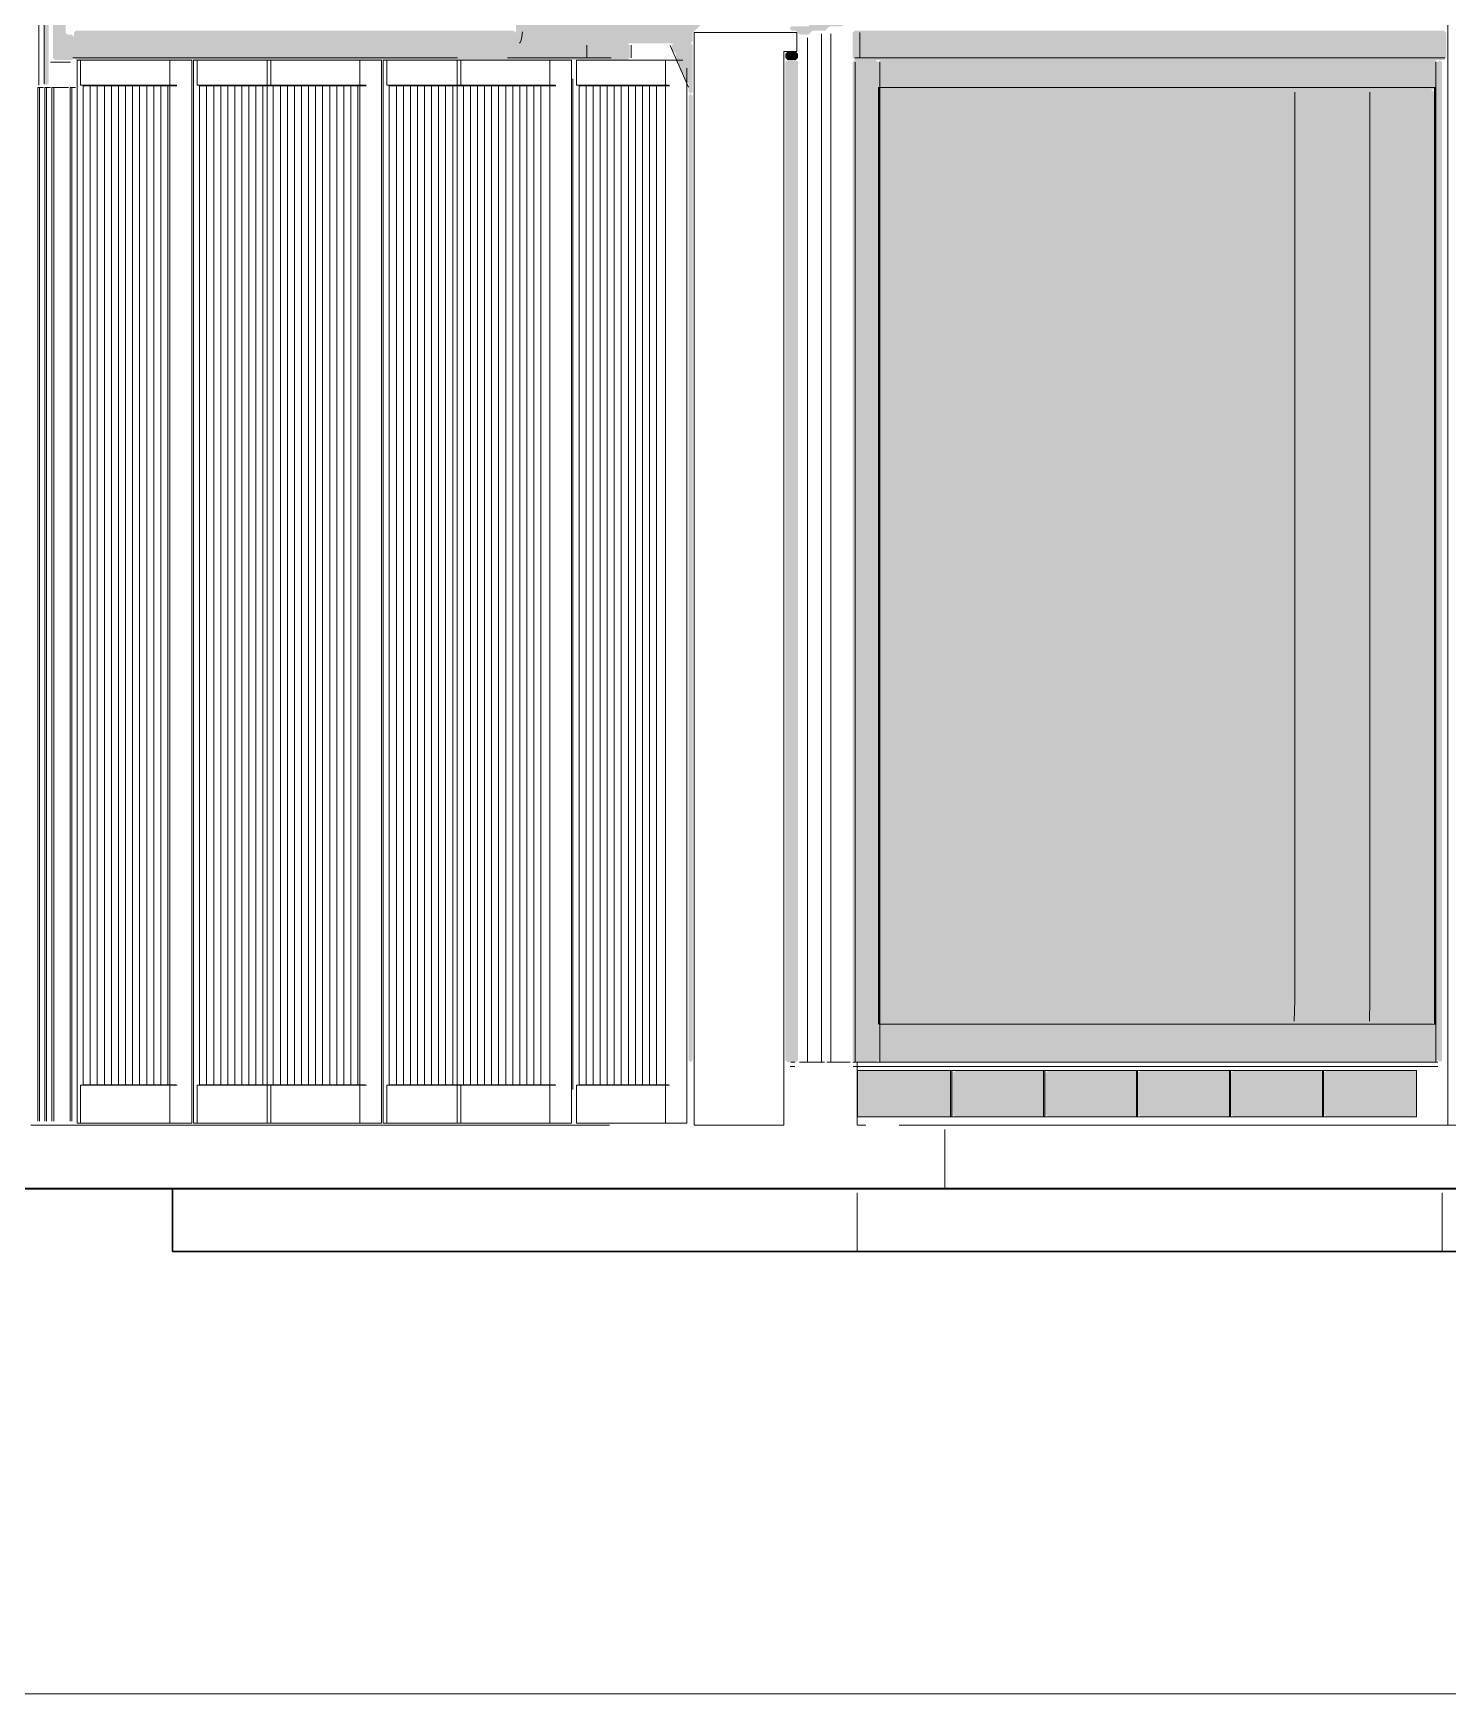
# Model space of a CAD drawing. Header units: millimetres. Extents: x 0 to 84100, y 0 to 59400.
# Drawn here: x 10477 to 13838, y 45447 to 49390 of the extents above; entities that cross this region are included whole.
import ezdxf

# ---------------------------------------------------------------- set-up
doc = ezdxf.new("R2010")
doc.units = ezdxf.units.MM
for name, color, linetype, lineweight in [('01_切断（構造・壁）', 7, 'Continuous', 35), ('09_立面の外形', 7, 'Continuous', 30), ('10_見えがかり', 7, 'Continuous', 13), ('12_見えがかり（ガラス）', 5, 'Continuous', 9), ('50_寸法', 3, 'Continuous', 9)]:
    doc.layers.add(name, color=color, linetype=linetype, lineweight=lineweight)

msp = doc.modelspace()

# ---------------------------------------------------------------- hatches: boundary and pattern name
at = {"layer": '10_見えがかり', "true_color": 0xe9dcc4}
for points in [[(10554.3, 49391.6), (10559.3, 49386.6), (10569.3, 49386.6), (10574.3, 49381.6), (10574.3, 49331.6), (10569.3, 49326.6), (10529.3, 49326.6), (10524.3, 49331.6), (10524.3, 49761.6), (10519.3, 49766.6), (10514.3, 49761.6), (10514.3, 49271.6), (10509.3, 49266.6), (10504.3, 49271.6), (10504.3, 49811.6), (10509.3, 49816.6), (10549.3, 49816.6), (10554.3, 49811.6)], [(12534.3, 49681.6), (12534.3, 49611.6), (12524.3, 49601.6), (12524.3, 49541.6), (12514.3, 49531.6), (12514.3, 49471.6), (12504.3, 49461.6), (12504.3, 49441.6), (12489.3, 49426.6), (12459.3, 49426.6), (12449.3, 49416.6), (12439.3, 49416.6), (12409.3, 49416.6), (12399.3, 49406.6), (12369.3, 49406.6), (12359.3, 49396.6), (12329.3, 49396.6), (12319.3, 49386.6), (12299.3, 49386.6), (12289.3, 49396.6), (12279.3, 49396.6), (12274.3, 49401.6), (12279.3, 49406.6), (12289.3, 49406.6), (12319.3, 49406.6), (12329.3, 49416.6), (12359.3, 49416.6), (12369.3, 49426.6), (12399.3, 49426.6), (12414.3, 49441.6), (12414.3, 49451.6), (12424.3, 49461.6), (12424.3, 49501.6), (12429.3, 49506.6), (12469.3, 49506.6), (12474.3, 49511.6), (12464.3, 49521.6), (12464.3, 49691.6), (12474.3, 49701.6), (12469.3, 49706.6), (12459.3, 49706.6), (12454.3, 49711.6), (12454.3, 49741.6), (12459.3, 49746.6), (12539.3, 49746.6), (12544.3, 49741.6), (12544.3, 49691.6)], [(11909.3, 49546.6), (11919.3, 49536.6), (12059.3, 49536.6), (12064.3, 49531.6), (12064.3, 49411.6), (12044.3, 49391.6), (12044.3, 49371.6), (12039.3, 49366.6), (11639.3, 49366.6), (11624.3, 49381.6), (11624.3, 49501.6), (11614.3, 49511.6), (11614.3, 49551.6), (11619.3, 49556.6), (11759.3, 49556.6), (11769.3, 49546.6)], [(11624.3, 49391.6), (11624.3, 49381.6), (11639.3, 49366.6), (11889.3, 49366.6), (11894.3, 49361.6), (11894.3, 49331.6), (11889.3, 49326.6), (10579.3, 49326.6), (10574.3, 49331.6), (10574.3, 49391.6), (10579.3, 49396.6), (11619.3, 49396.6)], [(13834.3, 49391.6), (13834.3, 49331.6), (13829.3, 49326.6), (12429.3, 49326.6), (12424.3, 49331.6), (12424.3, 49391.6), (12429.3, 49396.6), (12439.3, 49396.6), (12539.3, 49396.6), (12639.3, 49396.6), (13819.3, 49396.6), (13829.3, 49396.6)], [(12044.3, 49251.6), (12039.3, 49246.6), (12034.3, 49251.6), (12034.3, 49271.6), (12024.3, 49281.6), (12024.3, 49291.6), (12014.3, 49301.6), (12014.3, 49311.6), (12004.3, 49321.6), (12004.3, 49341.6), (11994.3, 49351.6), (11994.3, 49361.6), (11999.3, 49366.6), (12039.3, 49366.6), (12044.3, 49361.6)], [(12294.3, 49341.6), (12294.3, 49331.6), (12289.3, 49326.6), (12269.3, 49326.6), (12264.3, 49331.6), (12264.3, 49341.6), (12269.3, 49346.6), (12289.3, 49346.6)], [(12294.3, 46951.6), (12289.3, 46946.6), (12269.3, 46946.6), (12264.3, 46951.6), (12264.3, 49321.6), (12269.3, 49326.6), (12289.3, 49326.6), (12294.3, 49321.6)], [(12484.3, 49321.6), (12484.3, 49251.6), (12484.3, 47041.6), (12484.3, 46951.6), (12479.3, 46946.6), (12429.3, 46946.6), (12424.3, 46951.6), (12424.3, 49321.6), (12429.3, 49326.6), (12479.3, 49326.6)], [(13814.3, 49321.6), (13814.3, 49261.6), (13809.3, 49256.6), (13799.3, 49256.6), (12489.3, 49256.6), (12484.3, 49261.6), (12484.3, 49321.6), (12489.3, 49326.6), (13809.3, 49326.6)], [(13824.3, 49321.6), (13824.3, 46951.6), (13819.3, 46946.6), (13814.3, 46951.6), (13814.3, 47031.6), (13804.3, 47041.6), (13804.3, 49251.6), (13814.3, 49261.6), (13814.3, 49321.6), (13819.3, 49326.6)], [(13814.3, 47031.6), (13814.3, 46951.6), (13809.3, 46946.6), (12489.3, 46946.6), (12484.3, 46951.6), (12484.3, 47031.6), (12489.3, 47036.6), (13799.3, 47036.6), (13809.3, 47036.6)], [(12664.3, 46921.6), (12664.3, 46821.6), (12659.3, 46816.6), (12439.3, 46816.6), (12434.3, 46821.6), (12434.3, 46921.6), (12439.3, 46926.6), (12659.3, 46926.6)], [(12884.3, 46921.6), (12884.3, 46821.6), (12879.3, 46816.6), (12669.3, 46816.6), (12664.3, 46821.6), (12664.3, 46921.6), (12669.3, 46926.6), (12879.3, 46926.6)], [(13104.3, 46921.6), (13104.3, 46821.6), (13099.3, 46816.6), (12889.3, 46816.6), (12884.3, 46821.6), (12884.3, 46921.6), (12889.3, 46926.6), (13099.3, 46926.6)], [(13324.3, 46921.6), (13324.3, 46821.6), (13319.3, 46816.6), (13109.3, 46816.6), (13104.3, 46821.6), (13104.3, 46921.6), (13109.3, 46926.6), (13319.3, 46926.6)], [(13544.3, 46921.6), (13544.3, 46821.6), (13539.3, 46816.6), (13329.3, 46816.6), (13324.3, 46821.6), (13324.3, 46921.6), (13329.3, 46926.6), (13539.3, 46926.6)], [(13764.3, 46921.6), (13764.3, 46821.6), (13759.3, 46816.6), (13549.3, 46816.6), (13544.3, 46821.6), (13544.3, 46921.6), (13549.3, 46926.6), (13759.3, 46926.6)]]:
    msp.add_hatch(color=8, dxfattribs=at).paths.add_polyline_path(points)
at = {"layer": '12_見えがかり（ガラス）', "true_color": 0xdce9f2}
for points in [[(12039.3, 49246.6), (12044.3, 49241.6), (12044.3, 46951.6), (12039.3, 46946.6), (12034.3, 46951.6), (12034.3, 49241.6)], [(13799.3, 49256.6), (13804.3, 49251.6), (13804.3, 47041.6), (13799.3, 47036.6), (12489.3, 47036.6), (12484.3, 47041.6), (12484.3, 49251.6), (12489.3, 49256.6)]]:
    msp.add_hatch(color=8, dxfattribs=at).paths.add_polyline_path(points)

# ---------------------------------------------------------------- linework, layer by layer
at = {"layer": '01_切断（構造・壁）'}
msp.add_lwpolyline([(3834.3, 46646.6), (76265.7, 46646.6)], dxfattribs=at)
at = {"layer": '09_立面の外形'}
msp.add_lwpolyline([(67527.7, 46496.6), (10808.1, 46496.6), (10808.1, 46646.6), (10282, 46646.6)], dxfattribs=at)
at = {"layer": '10_見えがかり'}
for points in [[(10490.5, 49266.9), (10490.5, 49806.8)], [(13838.1, 46796.6), (13838.1, 49570.8)], [(10503.6, 49460.9), (10503.6, 49278.7)], [(11636.5, 49373.4), (11638.3, 49381.8)], [(11638.3, 49381.8), (11639.9, 49393.4)], [(12291.9, 49391.6), (12291.9, 49346.6), (12260.7, 49346.6), (12260.7, 46796.6), (12047.3, 46796.6), (12047.3, 49391.6), (12291.9, 49391.6)], [(12316.6, 49379), (12316.6, 46946.6)], [(12349.9, 49389), (12349.9, 46946.6)], [(12372, 46946.6), (12372, 49389)], [(12441.6, 49391.6), (12441.6, 49331.6)], [(11632.8, 49366.6), (11634.7, 49368.3)], [(11634.7, 49368.3), (11636.5, 49373.4)], [(11792.9, 49331.6), (11792.9, 49361.6)], [(11898.3, 49331.6), (11898.3, 49361.6)], [(12034.2, 49261.8), (11990.9, 49361.4)], [(10518.5, 49321.6), (10566.2, 49321.6)], [(10571.8, 49331.6), (11485.2, 49331.6)], [(10609.3, 46801.6), (10581.6, 46801.6), (10581.6, 49326.6), (10608.5, 49326.6)], [(10818.5, 49266.6), (10590.1, 49266.6), (10590.1, 49326.6), (10818.5, 49326.6)], [(10854.2, 49326.6), (10854.2, 46801.6), (10801.8, 46801.6), (10801.8, 49326.6), (10854.2, 49326.6)], [(10879.3, 46801.6), (10858.2, 46801.6), (10858.2, 49326.6), (10878.5, 49326.6)], [(11048.5, 49266.6), (10866.7, 49266.6), (10866.7, 49326.6), (11048.5, 49326.6)], [(11059.3, 46801.6), (11033.1, 46801.6), (11033.1, 49326.6), (11058.5, 49326.6)], [(11268.5, 49266.6), (11041.7, 49266.6), (11041.7, 49326.6), (11268.5, 49326.6)], [(11305, 49326.6), (11305, 46801.6), (11253.3, 46801.6), (11253.3, 49326.6), (11305, 49326.6)], [(11329.3, 46801.6), (11308.8, 46801.6), (11308.8, 49326.6), (11328.5, 49326.6)], [(11498.5, 49266.6), (11317.3, 49266.6), (11317.3, 49326.6), (11498.5, 49326.6)], [(11509.3, 46801.6), (11484.7, 46801.6), (11484.7, 49326.6), (11508.5, 49326.6)], [(11718.5, 49266.6), (11493.2, 49266.6), (11493.2, 49326.6), (11718.5, 49326.6)], [(11604.3, 49331.6), (11792.9, 49331.6)], [(11755.9, 49326.6), (11755.9, 46801.6), (11704.9, 46801.6), (11704.9, 49326.6), (11755.9, 49326.6)], [(11988.5, 49266.6), (11768, 49266.6), (11768, 49326.6), (11988.5, 49326.6)], [(11792.9, 49331.6), (11850.4, 49331.6)], [(12029.9, 49307.2), (12029.9, 46801.6), (11979.3, 46801.6), (11979.3, 49326.6), (12020.6, 49326.6)], [(12269.9, 49331.6), (12288.4, 49331.6)], [(12429.1, 49331.6), (12441.6, 49331.6)], [(12429.8, 46946.6), (12429.8, 49321.6)], [(13830.8, 49331.6), (12441.6, 49331.6)], [(12489, 46946.6), (12489, 49321.6)], [(12489, 49321.6), (12489, 49261.6)], [(13809.8, 49261.6), (13809.8, 49321.6)], [(13809.8, 49321.6), (13809.8, 46946.6)], [(10492.7, 49261.6), (10488.6, 49261.6)], [(10488.6, 46806.5), (10488.6, 49261.6)], [(10492.7, 46806.5), (10492.7, 49261.6)], [(10492.7, 49261.6), (10501.6, 49261.6)], [(10503.6, 49278.7), (10503.6, 49269.2)], [(10509.4, 49261.6), (10505.3, 49261.6)], [(10505.3, 46806.5), (10505.3, 49261.6)], [(10509.4, 46806.5), (10509.4, 49261.6)], [(10509.4, 49261.6), (10518.3, 49261.6)], [(10526.1, 49261.6), (10522, 49261.6)], [(10522, 46806.5), (10522, 49261.6)], [(10526.1, 46806.5), (10526.1, 49261.6)], [(10526.1, 49261.6), (10561.7, 49261.6)], [(10569.3, 49261.6), (10565.1, 49261.6)], [(10565.1, 46806.5), (10565.1, 49261.6)], [(10569.3, 46806.5), (10569.3, 49261.6)], [(10569.3, 49261.6), (10578.1, 49261.6)], [(10626.3, 46892.6), (10596.3, 46892.6), (10596.3, 49265.6), (10628.8, 49265.6)], [(10646.3, 46892.6), (10613, 46892.6), (10613, 49265.6), (10648.8, 49265.6)], [(10629.8, 49265.6), (10658.8, 49265.6)], [(10656.3, 46892.6), (10629.8, 46892.6), (10629.8, 49265.6)], [(10646.5, 49265.6), (10678.8, 49265.6)], [(10676.3, 46892.6), (10646.5, 46892.6), (10646.5, 49265.6)], [(10696.3, 46892.6), (10663.3, 46892.6), (10663.3, 49265.6), (10698.8, 49265.6)], [(10706.3, 46892.6), (10680.1, 46892.6), (10680.1, 49265.6), (10708.8, 49265.6)], [(10726.3, 46892.6), (10696.8, 46892.6), (10696.8, 49265.6), (10728.8, 49265.6)], [(10746.3, 46892.6), (10713.6, 46892.6), (10713.6, 49265.6), (10748.8, 49265.6)], [(10730.3, 49265.6), (10758.8, 49265.6)], [(10756.3, 46892.6), (10730.3, 46892.6), (10730.3, 49265.6)], [(10776.3, 46892.6), (10747.1, 46892.6), (10747.1, 49265.6), (10778.8, 49265.6)], [(10796.3, 46892.6), (10763.8, 46892.6), (10763.8, 49265.6), (10798.8, 49265.6)], [(10780.6, 49265.6), (10808.8, 49265.6)], [(10806.3, 46892.6), (10780.6, 46892.6), (10780.6, 49265.6)], [(10816.3, 46892.6), (10797.4, 46892.6), (10797.4, 49265.6), (10818.8, 49265.6)], [(10906.3, 46892.6), (10872.8, 46892.6), (10872.8, 49265.6), (10908.8, 49265.6)], [(10889.5, 49265.6), (10918.8, 49265.6)], [(10916.3, 46892.6), (10889.5, 46892.6), (10889.5, 49265.6)], [(10936.3, 46892.6), (10906.2, 46892.6), (10906.2, 49265.6), (10938.8, 49265.6)], [(10923, 49265.6), (10958.8, 49265.6)], [(10956.3, 46892.6), (10923, 46892.6), (10923, 49265.6)], [(10966.3, 46892.6), (10939.7, 46892.6), (10939.7, 49265.6), (10968.8, 49265.6)], [(10986.3, 46892.6), (10956.4, 46892.6), (10956.4, 49265.6), (10988.8, 49265.6)], [(11006.3, 46892.6), (10973.2, 46892.6), (10973.2, 49265.6), (11008.8, 49265.6)], [(11016.3, 46892.6), (10989.9, 46892.6), (10989.9, 49265.6), (11018.8, 49265.6)], [(11036.3, 46892.6), (11006.6, 46892.6), (11006.6, 49265.6), (11038.8, 49265.6)], [(11046.3, 46892.6), (11023.3, 46892.6), (11023.3, 49265.6), (11048.8, 49265.6)], [(11076.3, 46892.6), (11047.8, 46892.6), (11047.8, 49265.6), (11078.8, 49265.6)], [(11096.3, 46892.6), (11064.6, 46892.6), (11064.6, 49265.6), (11098.8, 49265.6)], [(11106.3, 46892.6), (11081.3, 46892.6), (11081.3, 49265.6), (11108.8, 49265.6)], [(11126.3, 46892.6), (11098.1, 46892.6), (11098.1, 49265.6), (11128.8, 49265.6)], [(11146.3, 46892.6), (11114.8, 46892.6), (11114.8, 49265.6), (11148.8, 49265.6)], [(11156.3, 46892.6), (11131.6, 46892.6), (11131.6, 49265.6), (11158.8, 49265.6)], [(11176.3, 46892.6), (11148.4, 46892.6), (11148.4, 49265.6), (11178.8, 49265.6)], [(11196.3, 46892.6), (11165.1, 46892.6), (11165.1, 49265.6), (11198.8, 49265.6)], [(11206.3, 46892.6), (11181.9, 46892.6), (11181.9, 49265.6), (11208.8, 49265.6)], [(11226.3, 46892.6), (11198.6, 46892.6), (11198.6, 49265.6), (11228.8, 49265.6)], [(11246.3, 46892.6), (11215.4, 46892.6), (11215.4, 49265.6), (11248.8, 49265.6)], [(11256.3, 46892.6), (11232.2, 46892.6), (11232.2, 49265.6), (11258.8, 49265.6)], [(11266.3, 46892.6), (11248.9, 46892.6), (11248.9, 49265.6), (11268.8, 49265.6)], [(11356.3, 46892.6), (11323.5, 46892.6), (11323.5, 49265.6), (11358.8, 49265.6)], [(11340.2, 49265.6), (11368.8, 49265.6)], [(11366.3, 46892.6), (11340.2, 46892.6), (11340.2, 49265.6)], [(11386.3, 46892.6), (11356.9, 46892.6), (11356.9, 49265.6), (11388.8, 49265.6)], [(11406.3, 46892.6), (11373.7, 46892.6), (11373.7, 49265.6), (11408.8, 49265.6)], [(11416.3, 46892.6), (11390.4, 46892.6), (11390.4, 49265.6), (11418.8, 49265.6)], [(11436.3, 46892.6), (11407.1, 46892.6), (11407.1, 49265.6), (11438.8, 49265.6)], [(11456.3, 46892.6), (11423.8, 46892.6), (11423.8, 49265.6), (11458.8, 49265.6)], [(11440.6, 49265.6), (11468.8, 49265.6)], [(11466.3, 46892.6), (11440.6, 46892.6), (11440.6, 49265.6)], [(11486.3, 46892.6), (11457.3, 46892.6), (11457.3, 49265.6), (11488.8, 49265.6)], [(11496.3, 46892.6), (11474, 46892.6), (11474, 49265.6), (11498.8, 49265.6)], [(11526.3, 46892.6), (11499.4, 46892.6), (11499.4, 49265.6), (11528.8, 49265.6)], [(11546.3, 46892.6), (11516.1, 46892.6), (11516.1, 49265.6), (11548.8, 49265.6)], [(11566.3, 46892.6), (11532.9, 46892.6), (11532.9, 49265.6), (11568.8, 49265.6)], [(11576.3, 46892.6), (11549.6, 46892.6), (11549.6, 49265.6), (11578.8, 49265.6)], [(11596.3, 46892.6), (11566.4, 46892.6), (11566.4, 49265.6), (11598.8, 49265.6)], [(11616.3, 46892.6), (11583.2, 46892.6), (11583.2, 49265.6), (11618.8, 49265.6)], [(11626.3, 46892.6), (11599.9, 46892.6), (11599.9, 49265.6), (11628.8, 49265.6)], [(11646.3, 46892.6), (11616.7, 46892.6), (11616.7, 49265.6), (11648.8, 49265.6)], [(11666.3, 46892.6), (11633.4, 46892.6), (11633.4, 49265.6), (11668.8, 49265.6)], [(11676.3, 46892.6), (11650.2, 46892.6), (11650.2, 49265.6), (11678.8, 49265.6)], [(11696.3, 46892.6), (11666.9, 46892.6), (11666.9, 49265.6), (11698.8, 49265.6)], [(11716.3, 46892.6), (11683.7, 46892.6), (11683.7, 49265.6), (11718.8, 49265.6)], [(11759.5, 46881.6), (11759.5, 49281.6)], [(11806.3, 46892.6), (11774.2, 46892.6), (11774.2, 49265.6), (11808.8, 49265.6)], [(11816.3, 46892.6), (11790.9, 46892.6), (11790.9, 49265.6), (11818.8, 49265.6)], [(11836.3, 46892.6), (11807.6, 46892.6), (11807.6, 49265.6), (11838.8, 49265.6)], [(11856.3, 46892.6), (11824.4, 46892.6), (11824.4, 49265.6), (11858.8, 49265.6)], [(11866.3, 46892.6), (11841.1, 46892.6), (11841.1, 49265.6), (11868.8, 49265.6)], [(11886.3, 46892.6), (11857.8, 46892.6), (11857.8, 49265.6), (11888.8, 49265.6)], [(11906.3, 46892.6), (11874.5, 46892.6), (11874.5, 49265.6), (11908.8, 49265.6)], [(11916.3, 46892.6), (11891.3, 46892.6), (11891.3, 49265.6), (11918.8, 49265.6)], [(11936.3, 46892.6), (11908, 46892.6), (11908, 49265.6), (11938.8, 49265.6)], [(11956.3, 46892.6), (11924.7, 46892.6), (11924.7, 49265.6), (11958.8, 49265.6)], [(11966.3, 46892.6), (11941.4, 46892.6), (11941.4, 49265.6), (11968.8, 49265.6)], [(11986.3, 46892.6), (11958.2, 46892.6), (11958.2, 49265.6), (11988.8, 49265.6)], [(13809.8, 49261.6), (12489, 49261.6)], [(13474.5, 49250), (13474.5, 49096.6)], [(13653.1, 49250), (13653.1, 49096.6)], [(13474.5, 49096.6), (13474.5, 48914.4)], [(13653.1, 49096.6), (13653.1, 48914.4)], [(13474.5, 48914.4), (13474.5, 48732.3)], [(13653.1, 48914.4), (13653.1, 48732.3)], [(13474.5, 48732.3), (13474.5, 48550.2)], [(13653.1, 48732.3), (13653.1, 48550.2)], [(13474.5, 48550.2), (13474.5, 48368)], [(13653.1, 48550.2), (13653.1, 48368)], [(13474.5, 48368), (13474.5, 48185.9)], [(13653.1, 48368), (13653.1, 48185.9)], [(13474.5, 48185.9), (13474.5, 48003.7)], [(13653.1, 48185.9), (13653.1, 48003.7)], [(13474.5, 48003.7), (13474.5, 47821.6)], [(13653.1, 48003.7), (13653.1, 47821.6)], [(13474.5, 47821.6), (13474.5, 47639.4)], [(13653.1, 47821.6), (13653.1, 47639.4)], [(13474.5, 47639.4), (13474.5, 47457.3)], [(13653.1, 47639.4), (13653.1, 47457.3)], [(13474.5, 47457.3), (13474.5, 47275.1)], [(13653.1, 47457.3), (13653.1, 47275.1)], [(13474.5, 47275.1), (13474.5, 47093)], [(13653.1, 47275.1), (13653.1, 47093)], [(13474.5, 47093), (13473.1, 47044.2)], [(13653.1, 47093), (13651.7, 47044.2)], [(13809.8, 47036.6), (12489, 47036.6)], [(12489, 47036.6), (12489, 46946.6)], [(13809.8, 46946.6), (13809.8, 47036.6)], [(12275.6, 46936.6), (12285.6, 46936.6)], [(12277, 46946.6), (12286.9, 46946.6)], [(12277, 46936.6), (12286.9, 46936.6)], [(12297.9, 46946.6), (12316.6, 46946.6)], [(12316.6, 46946.6), (12331.5, 46946.6)], [(12331.2, 46946.6), (12349.9, 46946.6)], [(12349.9, 46946.6), (12357.3, 46946.6)], [(12362.5, 46946.6), (12372, 46946.6)], [(12372, 46946.6), (12418.4, 46946.6)], [(12424.3, 46946.6), (12429.8, 46946.6)], [(12425.3, 46936.6), (12435.3, 46936.6)], [(12425.4, 46946.6), (12435.3, 46946.6)], [(12425.4, 46936.6), (12435.3, 46936.6)], [(12435.3, 46936.6), (12435.3, 46946.6)], [(12435.3, 46946.6), (13814.4, 46946.6)], [(12435.3, 46796.6), (12435.3, 46936.6)], [(12435.3, 46936.6), (13814.4, 46936.6)], [(13814.4, 46936.6), (12435.3, 46936.6)], [(10819.3, 46801.6), (10590.1, 46801.6), (10590.1, 46891.6), (10819.3, 46891.6)], [(11049.3, 46801.6), (10866.7, 46801.6), (10866.7, 46891.6), (11049.3, 46891.6)], [(11269.3, 46801.6), (11041.7, 46801.6), (11041.7, 46891.6), (11269.3, 46891.6)], [(11499.3, 46801.6), (11317.3, 46801.6), (11317.3, 46891.6), (11499.3, 46891.6)], [(11719.3, 46801.6), (11493.2, 46801.6), (11493.2, 46891.6), (11719.3, 46891.6)], [(11989.3, 46801.6), (11768, 46801.6), (11768, 46891.6), (11989.3, 46891.6)], [(12659.5, 46926.6), (12659.5, 46816.6), (12436.1, 46816.6), (12436.1, 46926.6), (12659.5, 46926.6)], [(12880.4, 46926.6), (12880.4, 46816.6), (12656.9, 46816.6), (12656.9, 46926.6), (12880.4, 46926.6)], [(13101.2, 46926.6), (13101.2, 46816.6), (12877.8, 46816.6), (12877.8, 46926.6), (13101.2, 46926.6)], [(13322.1, 46926.6), (13322.1, 46816.6), (13098.6, 46816.6), (13098.6, 46926.6), (13322.1, 46926.6)], [(13542.9, 46926.6), (13542.9, 46816.6), (13319.5, 46816.6), (13319.5, 46926.6), (13542.9, 46926.6)], [(13763.8, 46926.6), (13763.8, 46816.6), (13540.3, 46816.6), (13540.3, 46926.6), (13763.8, 46926.6)], [(10471.5, 46796.6), (10524.5, 46796.6)], [(10524.5, 46796.6), (10577.5, 46796.6)], [(10577.5, 46796.6), (10630.6, 46796.6)], [(10630.6, 46796.6), (10683.8, 46796.6)], [(10683.8, 46796.6), (10737, 46796.6)], [(10737, 46796.6), (10790.3, 46796.6)], [(10790.3, 46796.6), (10843.5, 46796.6)], [(10843.5, 46796.6), (10896.7, 46796.6)], [(10896.7, 46796.6), (10949.9, 46796.6)], [(10949.9, 46796.6), (11003, 46796.6)], [(11003, 46796.6), (11056, 46796.6)], [(11056, 46796.6), (11108.9, 46796.6)], [(11108.9, 46796.6), (11161.7, 46796.6)], [(11161.7, 46796.6), (11214.3, 46796.6)], [(11214.3, 46796.6), (11266.8, 46796.6)], [(11266.8, 46796.6), (11319.1, 46796.6)], [(11319.1, 46796.6), (11371.2, 46796.6)], [(11371.2, 46796.6), (11423, 46796.6)], [(11423, 46796.6), (11474.6, 46796.6)], [(11474.6, 46796.6), (11525.9, 46796.6)], [(11525.9, 46796.6), (11576.9, 46796.6)], [(11576.9, 46796.6), (11627.7, 46796.6)], [(11627.7, 46796.6), (11678, 46796.6)], [(11678, 46796.6), (11728, 46796.6)], [(11728.1, 46796.6), (11777.7, 46796.6)], [(11777.7, 46796.6), (11826.9, 46796.6)], [(11827, 46796.6), (11846.5, 46796.6)], [(12435.4, 46796.6), (12455.2, 46796.6)], [(12534.3, 46796.6), (12643.2, 46796.6)], [(13530.3, 46796.6), (12643.2, 46796.6)], [(12643.2, 46646.6), (12643.2, 46786.6)], [(13530.3, 46796.6), (14417.9, 46796.6)], [(10471.5, 46646.6), (10524.5, 46646.6)], [(10524.5, 46646.6), (10577.5, 46646.6)], [(10577.5, 46646.6), (10630.6, 46646.6)], [(10630.6, 46646.6), (10683.8, 46646.6)], [(10683.8, 46646.6), (10737, 46646.6)], [(10737, 46646.6), (10790.3, 46646.6)], [(10790.3, 46646.6), (10843.5, 46646.6)], [(10843.5, 46646.6), (10896.7, 46646.6)], [(10896.7, 46646.6), (10949.9, 46646.6)], [(10949.9, 46646.6), (11003, 46646.6)], [(11003, 46646.6), (11056, 46646.6)], [(11056, 46646.6), (11108.9, 46646.6)], [(11108.9, 46646.6), (11161.7, 46646.6)], [(11161.7, 46646.6), (11214.3, 46646.6)], [(11214.3, 46646.6), (11266.8, 46646.6)], [(11266.8, 46646.6), (11319.1, 46646.6)], [(11319.1, 46646.6), (11371.2, 46646.6)], [(11371.2, 46646.6), (11423, 46646.6)], [(11423, 46646.6), (11474.6, 46646.6)], [(11474.6, 46646.6), (11525.9, 46646.6)], [(11525.9, 46646.6), (11576.9, 46646.6)], [(11576.9, 46646.6), (11627.7, 46646.6)], [(11627.7, 46646.6), (11678, 46646.6)], [(11678, 46646.6), (11728, 46646.6)], [(11728.1, 46646.6), (11777.7, 46646.6)], [(11777.7, 46646.6), (11826.9, 46646.6)], [(11827, 46646.6), (11875.8, 46646.6)], [(11875.8, 46646.6), (11924.2, 46646.6)], [(11972.2, 46646.6), (11924.2, 46646.6)], [(11972.2, 46646.6), (12019.7, 46646.6)], [(12435.3, 46496.6), (12435.3, 46636.6)], [(12435.4, 46646.6), (12455.2, 46646.6)], [(12534.3, 46646.6), (12643.2, 46646.6)], [(12643.2, 46646.6), (13530.3, 46646.6)], [(13530.3, 46646.6), (14417.9, 46646.6)], [(13824.4, 46496.6), (13824.4, 46636.6)], [(10808.1, 46496.6), (12435.3, 46496.6)], [(13824.4, 46496.6), (12435.3, 46496.6)], [(15209.1, 46496.6), (13829.8, 46496.6)]]:
    msp.add_lwpolyline(points, dxfattribs=at)
at = {"layer": '12_見えがかり（ガラス）'}
for points in [[(12485.7, 49261.6), (13806.4, 49261.6)], [(12485.7, 49261.6), (12485.7, 47036.6)], [(12485.7, 49261.6), (12487.3, 49261.6)], [(13808, 49261.6), (12487.3, 49261.6)], [(12487.3, 49261.6), (12487.3, 47036.6)], [(13806.4, 47036.6), (13806.4, 49261.6)], [(13806.4, 49261.6), (13808, 49261.6)], [(13808, 47036.6), (13808, 49261.6)], [(13806.4, 47036.6), (12485.7, 47036.6)], [(12485.7, 47036.6), (12487.3, 47036.6)], [(13808, 47036.6), (12487.3, 47036.6)], [(13806.4, 47036.6), (13808, 47036.6)]]:
    msp.add_lwpolyline(points, dxfattribs=at)
at = {"layer": '50_寸法'}
msp.add_lwpolyline([(6334.3, 45446.6), (73765.7, 45446.6)], dxfattribs=at)

doc.saveas('drawing.dxf')
